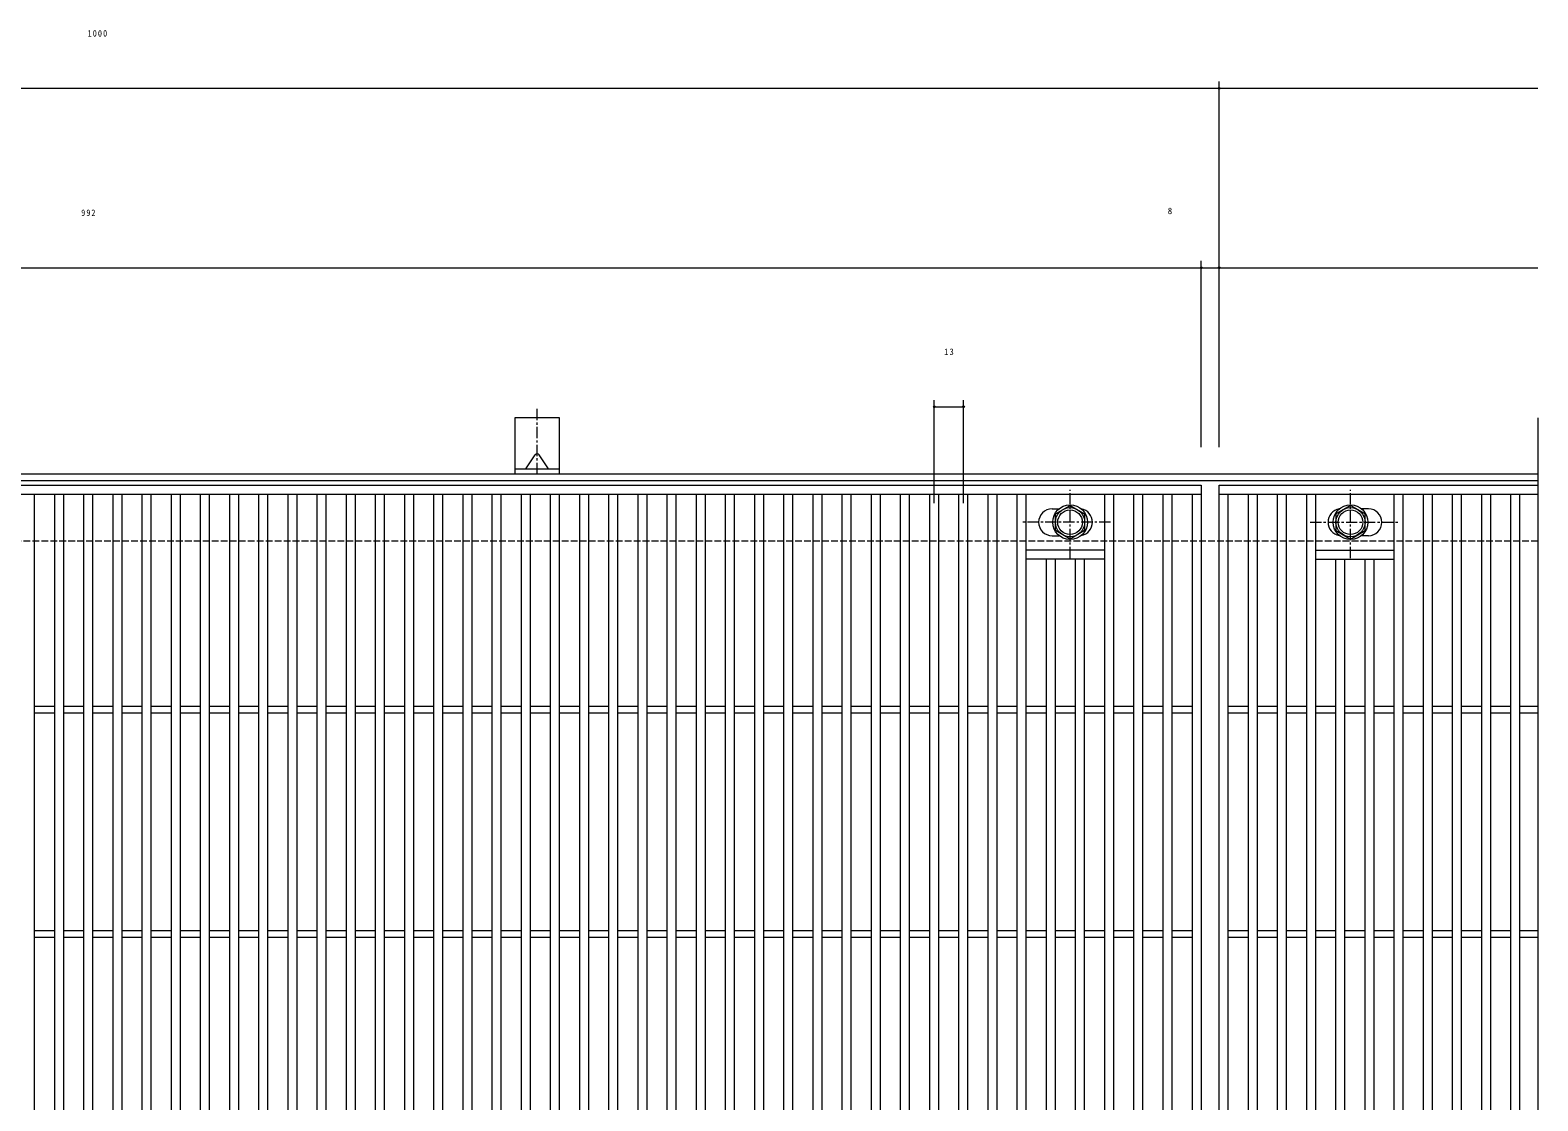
# Model space of a CAD drawing. Units: millimetres on the paper. Extents: x -28453 to 176, y -9817 to 9654.
# Drawn here: x -27599 to -26927, y -9340 to -8862 of the extents above; entities that cross this region are included whole.
import ezdxf
from ezdxf.enums import TextEntityAlignment as Align

# ---------------------------------------------------------------- set-up
doc = ezdxf.new("R2010")
doc.units = ezdxf.units.MM
doc.header["$PDMODE"] = 32
doc.header["$PDSIZE"] = 0.8
doc.linetypes.add('CHAIN1', pattern=[8, 5, -1, 1, -1])
doc.linetypes.add('DASHED3', pattern=[4, 3, -1])
doc.layers.add('C-5', color=3, linetype='Continuous', lineweight=9)
doc.styles.add('ＭＳ ゴシック', font='')
doc.styles.get('ＭＳ ゴシック').set_extended_font_data('MS Gothic')

msp = doc.modelspace()

# ---------------------------------------------------------------- linework, layer by layer
at = {"layer": 'C-5', "color": 7}
for p, q in [((-28218.997, -8888.159), (-26926.996, -8888.159)), ((-27068.997, -9048.158), (-27068.997, -8885.159)), ((-28218.997, -8968.159), (-26926.996, -8968.159)), ((-27076.996, -9048.158), (-27076.996, -8965.158)), ((-27195.996, -9073.158), (-27195.996, -9027.158)), ((-27195.996, -9030.158), (-27182.996, -9030.158)), ((-27182.996, -9073.158), (-27182.996, -9027.158))]:
    msp.add_line(p, q, dxfattribs=at)
at = {"layer": 'C-5', "linetype": 'CHAIN1'}
msp.add_line((-27372.997, -9060.16), (-27372.997, -9030.441), dxfattribs=at)
at = {"layer": 'C-5'}
for p, q in [((-27382.996, -9035.159), (-27382.996, -9060.16)), ((-26926.996, -9035.158), (-26926.996, -9595.159)), ((-27377.996, -9057.86), (-27373.872, -9051.664)), ((-27367.996, -9057.86), (-27372.12, -9051.664)), ((-27382.996, -9057.86), (-27362.996, -9057.86)), ((-27076.996, -9065.158), (-27076.996, -9565.159)), ((-27068.997, -9565.159), (-27068.997, -9065.158)), ((-27068.997, -9065.158), (-26926.996, -9065.158)), ((-28068.997, -9069.159), (-27076.996, -9069.159)), ((-27596.996, -9561.16), (-27596.996, -9069.159)), ((-27587.997, -9561.16), (-27587.997, -9069.159)), ((-27583.996, -9561.16), (-27583.996, -9069.159)), ((-27574.997, -9561.16), (-27574.997, -9069.159)), ((-27570.997, -9561.16), (-27570.997, -9069.159)), ((-27561.996, -9561.16), (-27561.996, -9069.159)), ((-27557.996, -9561.16), (-27557.996, -9069.159)), ((-27548.996, -9561.16), (-27548.996, -9069.159)), ((-27544.996, -9561.16), (-27544.996, -9069.159)), ((-27535.996, -9561.16), (-27535.996, -9069.159)), ((-27531.997, -9561.16), (-27531.997, -9069.159)), ((-27522.997, -9561.16), (-27522.997, -9069.159)), ((-27518.997, -9561.16), (-27518.997, -9069.159)), ((-27509.996, -9561.16), (-27509.996, -9069.159)), ((-27505.996, -9561.16), (-27505.996, -9069.159)), ((-27496.996, -9561.16), (-27496.996, -9069.159)), ((-27492.996, -9561.16), (-27492.996, -9069.159)), ((-27483.997, -9561.16), (-27483.997, -9069.159)), ((-27479.996, -9561.16), (-27479.996, -9069.159)), ((-27470.997, -9561.16), (-27470.997, -9069.159)), ((-27466.996, -9561.16), (-27466.996, -9069.159)), ((-27457.997, -9561.16), (-27457.997, -9069.159)), ((-27453.997, -9561.16), (-27453.997, -9069.159)), ((-27444.996, -9561.16), (-27444.996, -9069.159)), ((-27440.997, -9561.16), (-27440.997, -9069.159)), ((-27431.996, -9561.16), (-27431.996, -9069.159)), ((-27427.997, -9561.16), (-27427.997, -9069.159)), ((-27418.997, -9561.16), (-27418.997, -9069.159)), ((-27414.997, -9561.16), (-27414.997, -9069.159)), ((-27405.997, -9561.16), (-27405.997, -9069.159)), ((-27401.997, -9561.16), (-27401.997, -9069.159)), ((-27392.996, -9561.16), (-27392.996, -9069.159)), ((-27388.997, -9561.16), (-27388.997, -9069.159)), ((-27379.997, -9561.16), (-27379.997, -9069.159)), ((-27375.997, -9561.16), (-27375.997, -9069.159)), ((-27366.997, -9561.16), (-27366.997, -9069.159)), ((-27362.996, -9561.16), (-27362.996, -9069.159)), ((-27353.997, -9561.16), (-27353.997, -9069.159)), ((-27349.997, -9561.16), (-27349.997, -9069.159)), ((-27340.997, -9561.16), (-27340.997, -9069.159)), ((-27336.997, -9561.16), (-27336.997, -9069.159)), ((-27327.996, -9561.16), (-27327.996, -9069.159)), ((-27323.997, -9561.16), (-27323.997, -9069.159)), ((-27314.997, -9561.16), (-27314.997, -9069.159)), ((-27310.997, -9561.16), (-27310.997, -9069.159)), ((-27301.997, -9561.16), (-27301.997, -9069.159)), ((-27297.997, -9561.16), (-27297.997, -9069.159)), ((-27288.996, -9561.16), (-27288.996, -9069.159)), ((-27284.997, -9561.16), (-27284.997, -9069.159)), ((-27275.997, -9561.16), (-27275.997, -9069.159)), ((-27271.997, -9561.16), (-27271.997, -9069.159)), ((-27262.997, -9561.16), (-27262.997, -9069.159)), ((-27258.996, -9561.16), (-27258.996, -9069.159)), ((-27249.997, -9561.16), (-27249.997, -9069.159)), ((-27245.997, -9561.16), (-27245.997, -9069.159)), ((-27236.997, -9561.16), (-27236.997, -9069.159)), ((-27232.997, -9561.16), (-27232.997, -9069.159)), ((-27223.996, -9561.16), (-27223.996, -9069.159)), ((-27219.997, -9561.16), (-27219.997, -9069.159)), ((-27210.997, -9561.16), (-27210.997, -9069.159)), ((-27206.997, -9561.16), (-27206.997, -9069.159)), ((-27197.997, -9561.16), (-27197.997, -9069.159)), ((-27193.997, -9561.16), (-27193.997, -9069.159)), ((-27184.997, -9561.16), (-27184.997, -9069.159)), ((-27180.997, -9561.16), (-27180.997, -9069.159)), ((-27171.997, -9561.16), (-27171.997, -9069.159)), ((-27167.997, -9561.16), (-27167.997, -9069.159)), ((-27158.997, -9561.16), (-27158.997, -9069.159)), ((-27154.997, -9561.16), (-27154.997, -9069.159)), ((-27119.997, -9561.16), (-27119.997, -9069.159)), ((-27115.997, -9561.16), (-27115.997, -9069.159)), ((-27106.997, -9561.16), (-27106.997, -9069.159)), ((-27102.997, -9561.16), (-27102.997, -9069.159)), ((-27093.997, -9561.16), (-27093.997, -9069.159)), ((-27089.997, -9561.16), (-27089.997, -9069.159)), ((-27080.996, -9561.16), (-27080.996, -9069.159)), ((-27068.997, -9069.159), (-26926.996, -9069.159)), ((-27064.996, -9561.16), (-27064.996, -9069.159)), ((-27055.996, -9561.16), (-27055.996, -9069.159)), ((-27051.997, -9561.16), (-27051.997, -9069.159)), ((-27042.996, -9561.16), (-27042.996, -9069.159)), ((-27038.996, -9561.16), (-27038.996, -9069.159)), ((-27029.996, -9561.16), (-27029.996, -9069.159)), ((-27025.996, -9561.16), (-27025.996, -9069.159)), ((-26990.996, -9561.16), (-26990.996, -9069.159)), ((-26986.996, -9561.16), (-26986.996, -9069.159)), ((-26977.996, -9561.16), (-26977.996, -9069.159)), ((-26973.996, -9561.16), (-26973.996, -9069.159)), ((-26964.996, -9561.16), (-26964.996, -9069.159)), ((-26960.996, -9561.16), (-26960.996, -9069.159)), ((-26951.996, -9561.16), (-26951.996, -9069.159)), ((-26947.996, -9561.16), (-26947.996, -9069.159)), ((-26938.996, -9561.16), (-26938.996, -9069.159)), ((-26934.997, -9561.16), (-26934.997, -9069.159)), ((-27143.497, -9075.659), (-27140.403, -9075.659)), ((-27002.496, -9075.659), (-27005.591, -9075.659)), ((-27143.497, -9087.659), (-27140.403, -9087.659)), ((-27002.496, -9087.659), (-27005.591, -9087.659)), ((-27119.997, -9094.159), (-27154.997, -9094.159)), ((-27119.997, -9098.159), (-27154.997, -9098.159)), ((-27145.997, -9532.159), (-27145.997, -9098.159)), ((-27141.997, -9532.159), (-27141.997, -9098.159)), ((-27132.997, -9532.159), (-27132.997, -9098.159)), ((-27128.997, -9532.159), (-27128.997, -9098.159)), ((-27025.996, -9094.159), (-26990.996, -9094.159)), ((-27025.996, -9098.159), (-26990.996, -9098.159)), ((-27016.996, -9532.159), (-27016.996, -9098.159)), ((-27012.996, -9532.159), (-27012.996, -9098.159)), ((-27003.996, -9532.159), (-27003.996, -9098.159)), ((-26999.996, -9532.159), (-26999.996, -9098.159)), ((-27596.996, -9163.659), (-27587.997, -9163.659)), ((-27583.996, -9163.659), (-27574.997, -9163.659)), ((-27570.997, -9163.659), (-27561.996, -9163.659)), ((-27557.996, -9163.659), (-27548.996, -9163.659)), ((-27544.996, -9163.659), (-27535.996, -9163.659)), ((-27531.997, -9163.659), (-27522.997, -9163.659)), ((-27518.997, -9163.659), (-27509.996, -9163.659)), ((-27505.996, -9163.659), (-27496.996, -9163.659)), ((-27492.996, -9163.659), (-27483.997, -9163.659)), ((-27479.996, -9163.659), (-27470.997, -9163.659)), ((-27466.996, -9163.659), (-27457.997, -9163.659)), ((-27453.997, -9163.659), (-27444.996, -9163.659)), ((-27440.997, -9163.659), (-27431.996, -9163.659)), ((-27427.997, -9163.659), (-27418.997, -9163.659)), ((-27414.997, -9163.659), (-27405.997, -9163.659)), ((-27401.997, -9163.659), (-27392.996, -9163.659)), ((-27388.997, -9163.659), (-27379.997, -9163.659)), ((-27375.997, -9163.659), (-27366.997, -9163.659)), ((-27362.996, -9163.659), (-27353.997, -9163.659)), ((-27349.997, -9163.659), (-27340.997, -9163.659)), ((-27336.997, -9163.659), (-27327.996, -9163.659)), ((-27323.997, -9163.659), (-27314.997, -9163.659)), ((-27310.997, -9163.659), (-27301.997, -9163.659)), ((-27297.997, -9163.659), (-27288.996, -9163.659)), ((-27284.997, -9163.659), (-27275.997, -9163.659)), ((-27271.997, -9163.659), (-27262.997, -9163.659)), ((-27258.996, -9163.659), (-27249.997, -9163.659)), ((-27245.997, -9163.659), (-27236.997, -9163.659)), ((-27232.997, -9163.659), (-27223.996, -9163.659)), ((-27219.997, -9163.659), (-27210.997, -9163.659)), ((-27206.997, -9163.659), (-27197.997, -9163.659)), ((-27193.997, -9163.659), (-27184.997, -9163.659)), ((-27180.997, -9163.659), (-27171.997, -9163.659)), ((-27167.997, -9163.659), (-27158.997, -9163.659)), ((-27154.997, -9163.659), (-27145.997, -9163.659)), ((-27141.997, -9163.659), (-27132.997, -9163.659)), ((-27128.997, -9163.659), (-27119.997, -9163.659)), ((-27115.997, -9163.659), (-27106.997, -9163.659)), ((-27102.997, -9163.659), (-27093.997, -9163.659)), ((-27089.997, -9163.659), (-27080.997, -9163.659)), ((-27064.996, -9163.659), (-27055.996, -9163.659)), ((-27051.997, -9163.659), (-27042.996, -9163.659)), ((-27038.996, -9163.659), (-27029.996, -9163.659)), ((-27025.996, -9163.659), (-27016.996, -9163.659)), ((-27012.996, -9163.659), (-27003.996, -9163.659)), ((-26999.996, -9163.659), (-26990.996, -9163.659)), ((-26986.996, -9163.659), (-26977.996, -9163.659)), ((-26973.996, -9163.659), (-26964.996, -9163.659)), ((-26960.996, -9163.659), (-26951.996, -9163.659)), ((-26947.996, -9163.659), (-26938.996, -9163.659)), ((-26934.997, -9163.659), (-26926.996, -9163.659)), ((-27596.996, -9166.659), (-27587.997, -9166.659)), ((-27583.996, -9166.659), (-27574.997, -9166.659)), ((-27570.997, -9166.659), (-27561.996, -9166.659)), ((-27557.996, -9166.659), (-27548.996, -9166.659)), ((-27544.996, -9166.659), (-27535.996, -9166.659)), ((-27531.997, -9166.659), (-27522.997, -9166.659)), ((-27518.997, -9166.659), (-27509.996, -9166.659)), ((-27505.996, -9166.659), (-27496.996, -9166.659)), ((-27492.996, -9166.659), (-27483.997, -9166.659)), ((-27479.996, -9166.659), (-27470.997, -9166.659)), ((-27466.996, -9166.659), (-27457.997, -9166.659)), ((-27453.997, -9166.659), (-27444.996, -9166.659)), ((-27440.997, -9166.659), (-27431.996, -9166.659)), ((-27427.997, -9166.659), (-27418.997, -9166.659)), ((-27414.997, -9166.659), (-27405.997, -9166.659)), ((-27401.997, -9166.659), (-27392.996, -9166.659)), ((-27388.997, -9166.659), (-27379.997, -9166.659)), ((-27375.997, -9166.659), (-27366.997, -9166.659)), ((-27362.996, -9166.659), (-27353.997, -9166.659)), ((-27349.997, -9166.659), (-27340.997, -9166.659)), ((-27336.997, -9166.659), (-27327.996, -9166.659)), ((-27323.997, -9166.659), (-27314.997, -9166.659)), ((-27310.997, -9166.659), (-27301.997, -9166.659)), ((-27297.997, -9166.659), (-27288.996, -9166.659)), ((-27284.997, -9166.659), (-27275.997, -9166.659)), ((-27271.997, -9166.659), (-27262.997, -9166.659)), ((-27258.996, -9166.659), (-27249.997, -9166.659)), ((-27245.997, -9166.659), (-27236.997, -9166.659)), ((-27232.997, -9166.659), (-27223.996, -9166.659)), ((-27219.997, -9166.659), (-27210.997, -9166.659)), ((-27206.997, -9166.659), (-27197.997, -9166.659)), ((-27193.997, -9166.659), (-27184.997, -9166.659)), ((-27180.997, -9166.659), (-27171.997, -9166.659)), ((-27167.997, -9166.659), (-27158.997, -9166.659)), ((-27154.997, -9166.659), (-27145.997, -9166.659)), ((-27141.997, -9166.659), (-27132.997, -9166.659)), ((-27128.997, -9166.659), (-27119.997, -9166.659)), ((-27115.997, -9166.659), (-27106.997, -9166.659)), ((-27102.997, -9166.659), (-27093.997, -9166.659)), ((-27089.997, -9166.659), (-27080.997, -9166.659)), ((-27064.996, -9166.659), (-27055.996, -9166.659)), ((-27051.997, -9166.659), (-27042.996, -9166.659)), ((-27038.996, -9166.659), (-27029.996, -9166.659)), ((-27025.996, -9166.659), (-27016.996, -9166.659)), ((-27012.996, -9166.659), (-27003.996, -9166.659)), ((-26999.996, -9166.659), (-26990.996, -9166.659)), ((-26986.996, -9166.659), (-26977.996, -9166.659)), ((-26973.996, -9166.659), (-26964.996, -9166.659)), ((-26960.996, -9166.659), (-26951.996, -9166.659)), ((-26947.996, -9166.659), (-26938.996, -9166.659)), ((-26934.997, -9166.659), (-26926.996, -9166.659)), ((-27596.996, -9263.659), (-27587.997, -9263.659)), ((-27596.996, -9266.659), (-27587.997, -9266.659)), ((-27583.996, -9263.659), (-27574.997, -9263.659)), ((-27583.996, -9266.659), (-27574.997, -9266.659)), ((-27570.997, -9263.659), (-27561.996, -9263.659)), ((-27570.997, -9266.659), (-27561.996, -9266.659)), ((-27557.996, -9263.659), (-27548.996, -9263.659)), ((-27557.996, -9266.659), (-27548.996, -9266.659)), ((-27544.996, -9263.659), (-27535.996, -9263.659)), ((-27544.996, -9266.659), (-27535.996, -9266.659)), ((-27531.997, -9263.659), (-27522.997, -9263.659)), ((-27531.997, -9266.659), (-27522.997, -9266.659)), ((-27518.997, -9263.659), (-27509.996, -9263.659)), ((-27518.997, -9266.659), (-27509.996, -9266.659)), ((-27505.996, -9263.659), (-27496.996, -9263.659)), ((-27505.996, -9266.659), (-27496.996, -9266.659)), ((-27492.996, -9263.659), (-27483.997, -9263.659)), ((-27492.996, -9266.659), (-27483.997, -9266.659)), ((-27479.996, -9263.659), (-27470.997, -9263.659)), ((-27479.996, -9266.659), (-27470.997, -9266.659)), ((-27466.996, -9263.659), (-27457.997, -9263.659)), ((-27466.996, -9266.659), (-27457.997, -9266.659)), ((-27453.997, -9263.659), (-27444.996, -9263.659)), ((-27453.997, -9266.659), (-27444.996, -9266.659)), ((-27440.997, -9263.659), (-27431.996, -9263.659)), ((-27440.997, -9266.659), (-27431.996, -9266.659)), ((-27427.997, -9263.659), (-27418.997, -9263.659)), ((-27427.997, -9266.659), (-27418.997, -9266.659)), ((-27414.997, -9263.659), (-27405.997, -9263.659)), ((-27414.997, -9266.659), (-27405.997, -9266.659)), ((-27401.997, -9263.659), (-27392.996, -9263.659)), ((-27401.997, -9266.659), (-27392.996, -9266.659)), ((-27388.997, -9263.659), (-27379.997, -9263.659)), ((-27388.997, -9266.659), (-27379.997, -9266.659)), ((-27375.997, -9263.659), (-27366.997, -9263.659)), ((-27375.997, -9266.659), (-27366.997, -9266.659)), ((-27362.996, -9263.659), (-27353.997, -9263.659)), ((-27362.996, -9266.659), (-27353.997, -9266.659)), ((-27349.997, -9263.659), (-27340.997, -9263.659)), ((-27349.997, -9266.659), (-27340.997, -9266.659)), ((-27336.997, -9263.659), (-27327.996, -9263.659)), ((-27336.997, -9266.659), (-27327.996, -9266.659)), ((-27323.997, -9263.659), (-27314.997, -9263.659)), ((-27323.997, -9266.659), (-27314.997, -9266.659)), ((-27310.997, -9263.659), (-27301.997, -9263.659)), ((-27310.997, -9266.659), (-27301.997, -9266.659)), ((-27297.997, -9263.659), (-27288.996, -9263.659)), ((-27297.997, -9266.659), (-27288.996, -9266.659)), ((-27284.997, -9263.659), (-27275.997, -9263.659)), ((-27284.997, -9266.659), (-27275.997, -9266.659)), ((-27271.997, -9263.659), (-27262.997, -9263.659)), ((-27271.997, -9266.659), (-27262.997, -9266.659)), ((-27258.996, -9263.659), (-27249.997, -9263.659)), ((-27258.996, -9266.659), (-27249.997, -9266.659)), ((-27245.997, -9263.659), (-27236.997, -9263.659)), ((-27245.997, -9266.659), (-27236.997, -9266.659)), ((-27232.997, -9263.659), (-27223.996, -9263.659)), ((-27232.997, -9266.659), (-27223.996, -9266.659)), ((-27219.997, -9263.659), (-27210.997, -9263.659)), ((-27219.997, -9266.659), (-27210.997, -9266.659)), ((-27206.997, -9263.659), (-27197.997, -9263.659)), ((-27206.997, -9266.659), (-27197.997, -9266.659)), ((-27193.997, -9263.659), (-27184.997, -9263.659)), ((-27193.997, -9266.659), (-27184.997, -9266.659)), ((-27180.997, -9263.659), (-27171.997, -9263.659)), ((-27180.997, -9266.659), (-27171.997, -9266.659)), ((-27167.997, -9263.659), (-27158.997, -9263.659)), ((-27167.997, -9266.659), (-27158.997, -9266.659)), ((-27154.997, -9263.659), (-27145.997, -9263.659)), ((-27154.997, -9266.659), (-27145.997, -9266.659)), ((-27141.997, -9263.659), (-27132.997, -9263.659)), ((-27141.997, -9266.659), (-27132.997, -9266.659)), ((-27128.997, -9263.659), (-27119.997, -9263.659)), ((-27128.997, -9266.659), (-27119.997, -9266.659)), ((-27115.997, -9263.659), (-27106.997, -9263.659)), ((-27115.997, -9266.659), (-27106.997, -9266.659)), ((-27102.997, -9263.659), (-27093.997, -9263.659)), ((-27102.997, -9266.659), (-27093.997, -9266.659)), ((-27089.997, -9263.659), (-27080.997, -9263.659)), ((-27089.997, -9266.659), (-27080.997, -9266.659)), ((-27064.996, -9263.659), (-27055.996, -9263.659)), ((-27064.996, -9266.659), (-27055.996, -9266.659)), ((-27051.997, -9263.659), (-27042.996, -9263.659)), ((-27051.997, -9266.659), (-27042.996, -9266.659)), ((-27038.996, -9263.659), (-27029.996, -9263.659)), ((-27038.996, -9266.659), (-27029.996, -9266.659)), ((-27025.996, -9263.659), (-27016.996, -9263.659)), ((-27025.996, -9266.659), (-27016.996, -9266.659)), ((-27012.996, -9263.659), (-27003.996, -9263.659)), ((-27012.996, -9266.659), (-27003.996, -9266.659)), ((-26999.996, -9263.659), (-26990.996, -9263.659)), ((-26999.996, -9266.659), (-26990.996, -9266.659)), ((-26986.996, -9263.659), (-26977.996, -9263.659)), ((-26986.996, -9266.659), (-26977.996, -9266.659)), ((-26973.996, -9263.659), (-26964.996, -9263.659)), ((-26973.996, -9266.659), (-26964.996, -9266.659)), ((-26960.996, -9263.659), (-26951.996, -9263.659)), ((-26960.996, -9266.659), (-26951.996, -9266.659)), ((-26947.996, -9263.659), (-26938.996, -9263.659)), ((-26947.996, -9266.659), (-26938.996, -9266.659)), ((-26934.997, -9263.659), (-26926.996, -9263.659)), ((-26934.997, -9266.659), (-26926.996, -9266.659))]:
    msp.add_line(p, q, dxfattribs=at)
at = {"layer": 'C-5', "color": 2}
for p, q in [((-26926.996, -9060.159), (-28218.997, -9060.159)), ((-26926.996, -9063.158), (-28218.997, -9063.158))]:
    msp.add_line(p, q, dxfattribs=at)
at = {"layer": 'C-5', "color": 4, "linetype": 'CHAIN1'}
for p, q in [((-27135.497, -9097.632), (-27135.497, -9067.276)), ((-27010.496, -9097.632), (-27010.496, -9067.276)), ((-27117.527, -9081.659), (-27157.217, -9081.659)), ((-27028.467, -9081.659), (-26988.776, -9081.659))]:
    msp.add_line(p, q, dxfattribs=at)
at = {"layer": 'C-5', "color": 2, "linetype": 'DASHED3'}
msp.add_line((-26926.996, -9090.158), (-28218.997, -9090.158), dxfattribs=at)
at = {"layer": 'C-5'}
for points in [[(-27362.996, -9060.16), (-27362.996, -9035.159), (-27382.996, -9035.159)], [(-28068.997, -9565.159), (-28068.997, -9065.158), (-27076.996, -9065.158)]]:
    msp.add_lwpolyline(points, dxfattribs=at)
at = {"layer": 'C-5', "color": 4}
for points in [[(-27141.996, -9085.412), (-27141.996, -9077.907), (-27135.497, -9074.154), (-27128.996, -9077.907), (-27128.996, -9085.412), (-27135.497, -9089.165)], [(-27003.996, -9085.412), (-27003.996, -9077.907), (-27010.496, -9074.154), (-27016.997, -9077.907), (-27016.997, -9085.412), (-27010.496, -9089.165)]]:
    msp.add_lwpolyline(points, close=True, dxfattribs=at)
for centre, radius in [((-27135.497, -9081.659), 7.75), ((-27135.497, -9081.659), 6.5), ((-27135.497, -9081.659), 5.5), ((-27010.496, -9081.659), 7.75), ((-27010.496, -9081.659), 6.5), ((-27010.496, -9081.659), 5.5)]:
    msp.add_circle(centre, radius, dxfattribs=at)
at = {"layer": 'C-5'}
for centre, radius, start, end in [((-27372.997, -9052.146), 1, 28.86209, 151.13791), ((-27143.497, -9081.659), 6, 90, 270), ((-27131.497, -9081.659), 6, 279.67155, 80.34244), ((-27014.497, -9081.659), 6, 99.65756, 260.32845), ((-27002.496, -9081.659), 6, 270, 90)]:
    msp.add_arc(centre, radius, start, end, dxfattribs=at)
at = {"layer": 'C-5', "color": 7}
for p in [(-27068.997, -8888.159), (-27076.996, -8968.159), (-27068.997, -8968.159), (-27195.996, -9030.158), (-27182.996, -9030.158)]:
    msp.add_point(p, dxfattribs=at)

# ---------------------------------------------------------------- texts
at = {"layer": 'C-5', "color": 2, "style": 'ＭＳ ゴシック'}
msp.add_text('8', height=2.933, dxfattribs=at).set_placement((-27091.958, -8945.159), align=Align.BOTTOM_LEFT)
at = {"layer": 'C-5', "color": 2, "char_height": 2.933, "attachment_point": 7, "style": 'ＭＳ ゴシック'}
for s, insert in [('\\T1.28;\\W0.9;1000', (-27573.371, -8865.159)), ('\\T1.27;\\W0.9;992', (-27576.247, -8945.159)), ('\\T1.27;\\W0.95;13', (-27191.621, -9007.158))]:
    msp.add_mtext(s, dxfattribs=dict(at, insert=insert))

doc.saveas('drawing.dxf')
